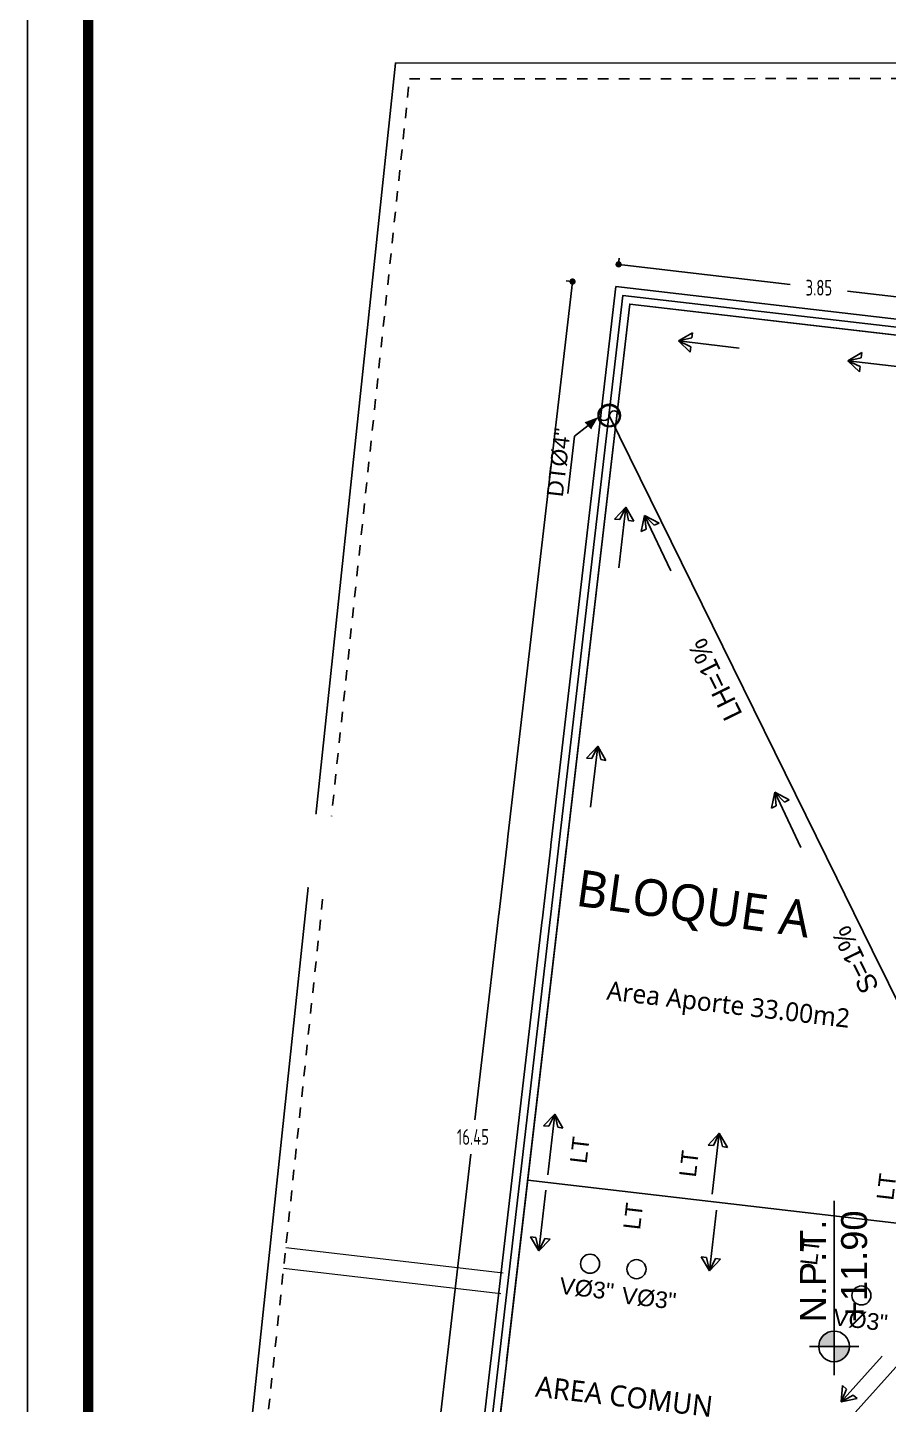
# Model space of a CAD drawing. Header units: feet. Extents: x 1019 to 2236, y -546 to 122.
# Drawn here: x 1054.27 to 1062.49, y -231.73 to -218.58 of the extents above; entities that cross this region are included whole.
import ezdxf

# ---------------------------------------------------------------- set-up
doc = ezdxf.new("R2010")
doc.units = ezdxf.units.FT
doc.header["$LTSCALE"] = 0.05
doc.header["$MEASUREMENT"] = 0
doc.linetypes.add('DASHDOT', pattern=[25.4, 12.7, -6.35, 0, -6.35])
doc.layers.add('A-GENM', color=8, linetype='Continuous', lineweight=9)
for name, color, linetype in [('AGUASNEGRAS', 4, 'Continuous'), ('ANNDTTEXT', 2, 'Continuous'), ('DIM', 10, 'Continuous'), ('MARCO', 1, 'Continuous'), ('MVERDE', 3, 'Continuous'), ('PERT-VENT', 8, 'Continuous'), ('PISO', 8, 'Continuous'), ('SOLAR', 2, 'DASHDOT'), ('TEXTO', 2, 'Continuous'), ('TEXXT', 2, 'Continuous'), ('TXT', 2, 'Continuous')]:
    doc.layers.add(name, color=color, linetype=linetype)
doc.styles.add('ads', font='trebuc.ttf', dxfattribs={"height": 0.14})
doc.styles.add('DAMIAN', font='arial.ttf', dxfattribs={"height": 0.12})
doc.styles.add('DIM', font='DIM.shx', dxfattribs={"width": 0.8, "height": 0.15})
doc.styles.add('ROMAND', font='arial.ttf')
doc.styles.get("Standard").update_dxf_attribs({"font": 'arial.ttf'})
doc.dimstyles.new('DIM', dxfattribs={"dimtxt": 0.15, "dimasz": 0.06, "dimexe": 0.06, "dimexo": 0.4, "dimgap": 0.09, "dimtad": 0, "dimtih": 1, "dimtoh": 1, "dimzin": 0, "dimdsep": 46, "dimtxsty": 'DIM', "dimblk": 'DOT', "dimcen": 0.06, "dimdle": 0.05, "dimclrd": 1, "dimclre": 1, "dimclrt": 7, "dimaunit": 1, "dimadec": 3, "dimazin": 0, "dimtfac": 1, "dimtofl": 0, "dimtmove": 1, "dimatfit": 1, "dimldrblk": 'CLOSEDBLANK', "dimfxl": 0.06, "dimtolj": 1, "dimtzin": 0, "dimarcsym": 0})

# ---------------------------------------------------------------- blocks, each defined once
blk = doc.blocks.new('A$C7FF54E45')
at = {"layer": 'SOLAR', "linetype": 'Continuous', "ltscale": 0.15}
blk.add_lwpolyline([(66.124, 33.191), (34.853, 30.693), (7.642, 28.496), (3.32, 28.119), (3.338, 28.271), (7.63, 28.645), (34.841, 30.843), (66.26, 33.352), (68.078, 13.246), (60.53, 11.749), (47.102, 9.086), (34.373, 6.546), (24.073, 4.557), (22.007, 4.131), (9.481, 1.696), (-0.018, -0.156), (0, 0)], dxfattribs=at)
at = {"layer": 'SOLAR', "ltscale": 0.03}
blk.add_lwpolyline([(3.342, 28.196), (7.636, 28.57), (34.847, 30.768), (66.118, 33.265), (67.917, 13.367), (60.501, 11.896), (47.073, 9.233), (34.344, 6.693), (24.044, 4.704), (21.978, 4.278), (9.452, 1.843), (0, 0), (3.328, 28.184)], dxfattribs=at)
blk = doc.blocks.new('A$C04841795')
at = {"ltscale": 45}
h = blk.add_hatch(color=256, dxfattribs=at)
h.dxf.hatch_style = 1
h.paths.add_polyline_path([(0.1788, 0.2494), (0.1788, 0.1538), (0.2744, 0.1538, 0.414214)])
h.paths.add_polyline_path([(0.1788, 0.1538), (0.0832, 0.1538, 0.414214), (0.1788, 0.0582)])
at = {"layer": 'TXT', "ltscale": 45}
for p, q in [((0.1788, 0), (0.1788, 0.3075)), ((0, 0.1538), (1.0873, 0.1538))]:
    blk.add_line(p, q, dxfattribs=at)
blk.add_circle((0.1788, 0.1538), 0.0956, dxfattribs=at)
blk = doc.blocks.new('A$C206B62E9')
at = {"color": 2}
blk.add_circle((0.125, 0.125), 0.125, dxfattribs=at)
for centre, start, end in [((0.063, 0.129), 356.4536, 176.4536), ((0.187, 0.121), 176.4536, 356.4536)]:
    blk.add_arc(centre, 0.0625, start, end, dxfattribs=at)
blk = doc.blocks.new('DOT')
at = {"color": 0, "linetype": 'ByBlock'}
blk.add_line((-0.5, 0), (-1, 0), dxfattribs=at)
at = {"color": 0, "linetype": 'ByBlock', "const_width": 0.5}
blk.add_lwpolyline([(-0.25, 0, 1), (0.25, 0, 1)], format="xyb", close=True, dxfattribs=at)
blk = doc.blocks.new('*D144')
at = {"layer": 'Defpoints', "color": 0, "ltscale": 3, "transparency": 16777216}
for p in [(1059.892, -221.053), (1063.743, -221.286), (1063.718, -221.498)]:
    blk.add_point(p, dxfattribs=at)
at = {"layer": 'DIM', "color": 1, "lineweight": -2, "ltscale": 3, "transparency": 16777216}
for p, q in [((1059.917, -220.84), (1059.924, -220.781)), ((1059.976, -220.847), (1061.557, -221.031)), ((1063.684, -221.279), (1062.103, -221.095)), ((1063.743, -221.286), (1063.75, -221.226))]:
    blk.add_line(p, q, dxfattribs=at)
at = {"layer": 'DIM', "color": 1, "lineweight": -2, "ltscale": 3, "transparency": 16777216, "xscale": 0.06, "yscale": 0.06, "zscale": 0.06}
for p, rotation in [((1059.917, -220.84), 173.3570126603643), ((1063.743, -221.286), 353.3570126603644)]:
    blk.add_blockref('DOT', p, dxfattribs=dict(at, rotation=rotation))
at = {"layer": 'DIM', "color": 7, "ltscale": 3, "transparency": 16777216, "insert": (1061.83, -221.063), "char_height": 0.15, "attachment_point": 5, "style": 'DIM'}
blk.add_mtext('\\A1;3.85', dxfattribs=at)
blk = doc.blocks.new('_ClosedBlank')
at = {"layer": 'DIM', "color": 0, "lineweight": -2}
for p, q in [((-1, 0.17), (0, 0)), ((-1, 0.17), (-1, -0.17)), ((0, 0), (-1, -0.17))]:
    blk.add_line(p, q, dxfattribs=at)
blk = doc.blocks.new('_DOT')
at = {"color": 0, "linetype": 'ByBlock'}
blk.add_line((-0.5, 0), (-1, 0), dxfattribs=at)
at = {"color": 0, "linetype": 'ByBlock', "const_width": 0.5}
blk.add_lwpolyline([(-0.25, 0, 1), (0.25, 0, 1)], format="xyb", close=True, dxfattribs=at)
blk = doc.blocks.new('*D145')
at = {"layer": 'Defpoints', "color": 0, "ltscale": 3, "transparency": 16777216}
for p in [(1059.892, -221.053), (1057.574, -237.344), (1057.989, -237.392)]:
    blk.add_point(p, dxfattribs=at)
at = {"layer": 'DIM', "color": 1, "lineweight": -2, "ltscale": 3, "transparency": 16777216}
for p, q in [((1059.47, -221.064), (1058.545, -229.009)), ((1059.495, -221.006), (1059.417, -220.997)), ((1057.581, -237.284), (1058.506, -229.339)), ((1057.592, -237.346), (1057.515, -237.337))]:
    blk.add_line(p, q, dxfattribs=at)
at = {"layer": 'DIM', "color": 1, "lineweight": -2, "ltscale": 3, "transparency": 16777216, "xscale": 0.06, "yscale": 0.06, "zscale": 0.06}
for p, rotation in [((1059.477, -221.004), 83.35701266036888), ((1057.574, -237.344), 263.3570126603689)]:
    blk.add_blockref('DOT', p, dxfattribs=dict(at, rotation=rotation))
at = {"layer": 'DIM', "color": 7, "ltscale": 3, "transparency": 16777216, "insert": (1058.526, -229.174), "char_height": 0.15, "attachment_point": 5, "style": 'DIM'}
blk.add_mtext('\\A1;16.45', dxfattribs=at)

msp = doc.modelspace()

# ---------------------------------------------------------------- hatches: boundary and pattern name
at = {"layer": 'TEXTO'}
msp.add_hatch(color=2, dxfattribs=at).paths.add_polyline_path([(1059.722, -222.299), (1059.657, -222.41), (1059.599, -222.346)])
msp.add_hatch(color=2, dxfattribs=at).paths.add_polyline_path([(1059.722, -222.299), (1059.657, -222.41), (1059.599, -222.346)])

# ---------------------------------------------------------------- linework, layer by layer
at = {"layer": 'A-GENM'}
for p, q in [((1058.814, -230.475), (1056.738, -230.233)), ((1058.791, -230.674), (1056.717, -230.432))]:
    msp.add_line(p, q, dxfattribs=at)
at = {"layer": 'AGUASNEGRAS', "ltscale": 3}
for centre in [(1059.644, -230.385), (1060.088, -230.437), (1062.236, -230.688)]:
    msp.add_circle(centre, 0.091, dxfattribs=at)
at = {"layer": 'ANNDTTEXT', "ltscale": 0.5}
for p, q in [((1060.488, -221.571), (1060.623, -221.493)), ((1060.616, -221.543), (1060.488, -221.571)), ((1060.488, -221.571), (1061.069, -221.639)), ((1060.488, -221.571), (1060.602, -221.678)), ((1060.606, -221.628), (1060.488, -221.571)), ((1060.623, -221.493), (1060.616, -221.543)), ((1060.602, -221.678), (1060.606, -221.628)), ((1062.106, -221.76), (1062.24, -221.682)), ((1062.24, -221.682), (1062.233, -221.732)), ((1062.233, -221.732), (1062.106, -221.76)), ((1062.106, -221.76), (1062.687, -221.828)), ((1062.106, -221.76), (1062.219, -221.867)), ((1062.223, -221.817), (1062.106, -221.76)), ((1062.219, -221.867), (1062.223, -221.817)), ((1059.985, -223.159), (1059.878, -223.273)), ((1059.985, -223.159), (1059.918, -223.74)), ((1059.929, -223.277), (1059.985, -223.159)), ((1059.985, -223.159), (1060.063, -223.294)), ((1060.013, -223.287), (1059.985, -223.159)), ((1059.878, -223.273), (1059.929, -223.277)), ((1060.063, -223.294), (1060.013, -223.287)), ((1060.165, -223.238), (1060.134, -223.391)), ((1060.165, -223.238), (1060.415, -223.767)), ((1060.179, -223.368), (1060.165, -223.238)), ((1060.165, -223.238), (1060.303, -223.311)), ((1060.257, -223.331), (1060.165, -223.238)), ((1060.134, -223.391), (1060.179, -223.368)), ((1060.303, -223.311), (1060.257, -223.331)), ((1059.718, -225.443), (1059.611, -225.557)), ((1059.661, -225.561), (1059.718, -225.443)), ((1059.718, -225.443), (1059.796, -225.578)), ((1059.746, -225.57), (1059.718, -225.443)), ((1059.611, -225.557), (1059.661, -225.561)), ((1059.796, -225.578), (1059.746, -225.57)), ((1059.307, -228.955), (1059.201, -229.068)), ((1059.307, -228.955), (1059.24, -229.536)), ((1059.251, -229.072), (1059.307, -228.955)), ((1059.307, -228.955), (1059.385, -229.09)), ((1059.336, -229.082), (1059.307, -228.955)), ((1059.201, -229.068), (1059.251, -229.072)), ((1059.385, -229.09), (1059.336, -229.082)), ((1060.879, -229.139), (1060.772, -229.252)), ((1060.879, -229.139), (1060.812, -229.72)), ((1060.823, -229.256), (1060.879, -229.139)), ((1060.879, -229.139), (1060.957, -229.274)), ((1060.908, -229.266), (1060.879, -229.139)), ((1060.772, -229.252), (1060.823, -229.256)), ((1060.957, -229.274), (1060.908, -229.266)), ((1059.154, -230.262), (1059.223, -229.681)), ((1060.784, -230.453), (1060.852, -229.872)), ((1059.154, -230.262), (1059.077, -230.127)), ((1059.077, -230.127), (1059.126, -230.135)), ((1059.126, -230.135), (1059.154, -230.262)), ((1059.211, -230.145), (1059.154, -230.262)), ((1059.154, -230.262), (1059.262, -230.149)), ((1059.262, -230.149), (1059.211, -230.145)), ((1060.784, -230.453), (1060.706, -230.318)), ((1060.706, -230.318), (1060.756, -230.326)), ((1060.756, -230.326), (1060.784, -230.453)), ((1060.841, -230.336), (1060.784, -230.453)), ((1060.784, -230.453), (1060.891, -230.34)), ((1060.891, -230.34), (1060.841, -230.336))]:
    msp.add_line(p, q, dxfattribs=at)
msp.add_circle((1059.828, -222.283), 0.107, dxfattribs=at)
msp.add_circle((1059.828, -222.283), 0.107, dxfattribs=at)
at = {"layer": 'MARCO'}
msp.add_lwpolyline([(1054.272, -205.837), (1140.276, -205.837), (1140.276, -261.84), (1054.272, -261.84)], close=True, dxfattribs=at)
at = {"layer": 'MARCO', "const_width": 0.1}
msp.add_lwpolyline([(1130.712, -206.416), (1054.851, -206.416), (1054.851, -261.261), (1130.712, -261.261)], close=True, dxfattribs=at)
at = {"layer": 'MVERDE'}
for p, q in [((1063.718, -221.498), (1059.892, -221.053)), ((1063.701, -221.647), (1060.024, -221.219))]:
    msp.add_line(p, q, dxfattribs=at)
at = {"layer": 'TEXTO', "color": 2}
for p, q in [((1059.627, -222.378), (1059.497, -222.482)), ((1059.627, -222.378), (1059.497, -222.482)), ((1059.599, -222.346), (1059.657, -222.41)), ((1059.599, -222.346), (1059.657, -222.41)), ((1059.497, -222.482), (1059.433, -223.03)), ((1059.497, -222.482), (1059.433, -223.03)), ((1063.991, -230.163), (1059.049, -229.587))]:
    msp.add_line(p, q, dxfattribs=at)

# ---------------------------------------------------------------- block references
at = {"ltscale": 45, "xscale": 1.5288, "yscale": 1.5288, "zscale": 1.5288, "rotation": 90}
msp.add_blockref('A$C04841795', (1062.21, -231.448), dxfattribs=at)
msp.add_blockref('A$C04841795', (1062.21, -231.448), dxfattribs=at)
at = {"layer": 'PISO', "rotation": 168.7903459937098}
msp.add_blockref('A$C7FF54E45', (1127.14, -219.158), dxfattribs=at)
at = {"layer": 'TEXTO', "color": 2, "xscale": -0.7874921249995168, "yscale": 0.7874921249995168, "zscale": 0.7874921249995168, "rotation": 353.329375117482}
msp.add_blockref('A$C206B62E9', (1059.914, -222.395), dxfattribs=at)
msp.add_blockref('A$C206B62E9', (1059.914, -222.395), dxfattribs=at)

# ---------------------------------------------------------------- texts
at = {"layer": 'PERT-VENT', "color": 2, "char_height": 0.162, "attachment_point": 4, "rotation": 83.3294}
for insert in [(1059.531, -229.425), (1060.574, -229.555), (1062.46, -229.776), (1060.041, -230.057), (1061.731, -230.398)]:
    msp.add_mtext('\\fSchadow Lt BT|b0|i0|c0|p18;LT', dxfattribs=dict(at, insert=insert))
at = {"layer": 'TEXXT', "style": 'DAMIAN'}
for s, insert, char_height, width, attachment_point, rotation in [(' DT%%C4"', (1059.466, -222.414), 0.156, 3.7752, 9, 83.3294), (' DT%%C4"', (1059.466, -222.414), 0.156, 3.7752, 9, 83.3294), ('{\\fArial|b0|i0|c238|p34;V%%C}3{\\fArial|b0|i0|c238|p34;"}', (1059.881, -230.574), 0.1584, 4.18176, 3, 353.3294), ('{\\fArial|b0|i0|c238|p34;V%%C}3{\\fArial|b0|i0|c238|p34;"}', (1060.475, -230.666), 0.1584, 4.18176, 3, 353.3294), ('{\\fArial|b0|i0|c238|p34;V%%C}3{\\fArial|b0|i0|c238|p34;"}', (1062.495, -230.874), 0.1584, 4.18176, 3, 353.3294)]:
    msp.add_mtext(s, dxfattribs=dict(at, insert=insert, char_height=char_height, width=width, attachment_point=attachment_point, rotation=rotation))
at = {"layer": 'TXT', "ltscale": 45, "style": 'ROMAND'}
for s, p in [('N.P.T.', (1061.897, -230.944)), ('+11.90', (1062.29, -230.944))]:
    msp.add_text(s, height=0.2477, rotation=90, dxfattribs=at).set_placement(p)
at = {"layer": 'TXT', "insert": (1060.923, -224.764), "char_height": 0.1872, "width": 3.59424, "attachment_point": 8, "rotation": 116.1084, "style": 'ads'}
msp.add_mtext('{\\fSchadow Lt BT|b0|i0|c0|p18;LH=1%}', dxfattribs=at)

# ---------------------------------------------------------------- dimensions: what is measured, and where the dimension line sits
at = {"layer": 'DIM', "ltscale": 3}
dim = msp.add_aligned_dim(p1=(1059.892, -221.053), p2=(1063.718, -221.498), distance=0.214, dimstyle='DIM', override={"dimfxl": 0.2, "dimfxlon": 1}, dxfattribs=at)
dim.commit()
dim.dimension.update_dxf_attribs({"geometry": '*D144', "text_midpoint": (1061.83, -221.063)})

# ---------------------------------------------------------------- next in the draw order: texts
at = {"layer": 'TXT', "attachment_point": 2, "style": 'ads', "bg_fill": 2}
for s, insert, char_height, width, rotation in [('{\\C0;BLOQUE A}', (1060.657, -226.771), 0.35, 8.45107, 352.123), ('AREA COMUN', (1059.983, -231.553), 0.2, 4.10142, 353.357)]:
    msp.add_mtext(s, dxfattribs=dict(at, insert=insert, char_height=char_height, width=width, rotation=rotation))

# ---------------------------------------------------------------- next in the draw order: linework, layer by layer
at = {"layer": 'ANNDTTEXT', "ltscale": 0.5}
for p, q in [((1059.718, -225.443), (1059.65, -226.024)), ((1061.408, -225.882), (1061.377, -226.035)), ((1061.408, -225.882), (1061.658, -226.411)), ((1061.422, -226.011), (1061.408, -225.882)), ((1061.408, -225.882), (1061.546, -225.955)), ((1061.5, -225.975), (1061.408, -225.882)), ((1061.377, -226.035), (1061.422, -226.011)), ((1061.546, -225.955), (1061.5, -225.975)), ((1062.042, -231.704), (1062.433, -231.269)), ((1062.042, -231.704), (1062.056, -231.548)), ((1062.093, -231.583), (1062.042, -231.704)), ((1062.056, -231.548), (1062.093, -231.583)), ((1062.156, -231.641), (1062.042, -231.704)), ((1062.042, -231.704), (1062.195, -231.673)), ((1062.195, -231.673), (1062.156, -231.641))]:
    msp.add_line(p, q, dxfattribs=at)
at = {"layer": 'DIM', "ltscale": 3}
msp.add_lwpolyline([(1069.308, -228.592), (1069.67, -225.488), (1070.514, -225.587), (1070.959, -221.763), (1063.859, -220.936), (1063.784, -221.581), (1059.958, -221.136), (1058.072, -237.326), (1068.998, -238.599), (1069.444, -234.775), (1068.6, -234.676), (1068.961, -231.572)], dxfattribs=at)
msp.add_lwpolyline([(1068.887, -231.564), (1068.748, -232.756), (1062.492, -232.027), (1061.833, -237.689), (1058.155, -237.26), (1060.024, -221.219), (1063.701, -221.647), (1062.961, -228.004), (1064.597, -228.195), (1064.268, -231.026), (1068.887, -231.564)], close=True, dxfattribs=at)
at = {"layer": 'MVERDE'}
for p, q in [((1057.989, -237.392), (1059.892, -221.053)), ((1058.155, -237.26), (1060.024, -221.219))]:
    msp.add_line(p, q, dxfattribs=at)
at = {"layer": 'TEXTO', "color": 2}
for q in [(1059.828, -222.283), (1058.199, -236.222)]:
    msp.add_line((1063.685, -230.127), q, dxfattribs=at)

# ---------------------------------------------------------------- next in the draw order: texts
at = {"layer": 'TXT', "insert": (1062.263, -227.44), "char_height": 0.1872, "width": 3.59424, "attachment_point": 8, "rotation": 116.1084, "style": 'ads'}
msp.add_mtext('{\\fSchadow Lt BT|b0|i0|c0|p18;S=1%}', dxfattribs=at)
at = {"layer": 'TXT', "insert": (1060.977, -227.818), "char_height": 0.18, "attachment_point": 2, "rotation": 353.3294, "style": 'ads'}
msp.add_mtext_dynamic_manual_height_columns('Area Aporte 33.00m2', width=2.28587, gutter_width=12.5, heights=[0], dxfattribs=at)

# ---------------------------------------------------------------- next in the draw order: dimensions: what is measured, and where the dimension line sits
at = {"layer": 'DIM', "ltscale": 3}
dim = msp.add_aligned_dim(p1=(1059.892, -221.053), p2=(1057.989, -237.392), distance=-0.418, dimstyle='DIM', override={"dimfxl": 0.2, "dimfxlon": 1}, dxfattribs=at)
dim.commit()
dim.dimension.update_dxf_attribs({"geometry": '*D145', "text_midpoint": (1058.526, -229.174)})

doc.saveas('drawing.dxf')
